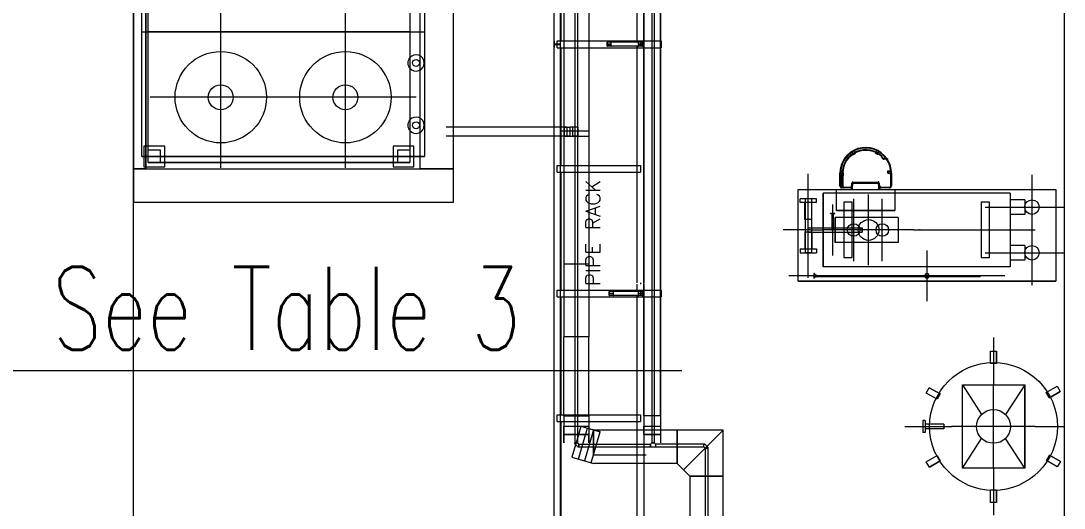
# Model space of a CAD drawing. Header units: inches. Extents: x -1128 to 651, y 96 to 845.
# Drawn here: x -1046.67 to -1024, y 680.05 to 690.64 of the extents above; entities that cross this region are included whole.
import ezdxf
from ezdxf.enums import TextEntityAlignment as Align

# ---------------------------------------------------------------- set-up
doc = ezdxf.new("R2010")
doc.units = ezdxf.units.IN
doc.header["$MEASUREMENT"] = 0
for name, color, linetype in [('Cable Tray', 7, 'Continuous'), ('Cable Trench', 2, 'Continuous'), ('Default', 7, 'Continuous'), ('EQUIPMENT LAYOUT-EMBED 1_DWG$0$Default', 7, 'Continuous'), ('EQUIPMENT LAYOUT-EMBED 1_DWG$0$DwgTemplate', 7, 'Continuous'), ('Layer 1', 7, 'Continuous')]:
    doc.layers.add(name, color=color, linetype=linetype)
doc.layers.add('Cables', color=7, linetype='Continuous', lineweight=0)
doc.layers.add('Layout', color=6, linetype='Continuous', lineweight=18)
doc.styles.add('HZTXT', font='txt_qlt.shx', dxfattribs={"width": 0.7, "bigfont": 'hztxt.shx'})
doc.styles.add('txt.shx', font='')
doc.styles.get('txt.shx').set_extended_font_data('txt.shx')

# ---------------------------------------------------------------- blocks, each defined once
blk = doc.blocks.new('A$C55974CAD')
at = {"layer": 'Default', "color": 7, "lineweight": 0}
for p in [(8.43, 3.473), (3.7, 2.706)]:
    blk.add_point(p, dxfattribs=at)
at = {"layer": 'EQUIPMENT LAYOUT-EMBED 1_DWG$0$Default', "color": 7, "lineweight": 0}
for p, q in [((7.881, 6.357), (7.881, 6.235)), ((7.973, 6.357), (7.881, 6.357)), ((7.973, 6.357), (7.973, 6.235)), ((9.088, 5.963), (9.088, 6.357)), ((9.088, 6.357), (9.181, 6.357)), ((9.181, 5.963), (9.181, 6.357)), ((7.881, 6.085), (7.881, 5.963)), ((8.381, 6.244), (7.973, 6.244)), ((7.973, 6.235), (7.973, 6.16)), ((7.973, 6.16), (7.973, 6.085)), ((7.973, 6.085), (7.973, 5.963)), ((8.38, 6.076), (7.973, 6.076)), ((8.381, 6.076), (8.38, 6.076)), ((8.381, 6.244), (8.381, 6.235)), ((8.381, 6.235), (8.381, 6.16)), ((8.381, 6.16), (8.381, 6.076)), ((8.681, 6.076), (8.681, 6.244)), ((8.681, 6.244), (9.088, 6.244)), ((8.681, 6.076), (9.088, 6.076)), ((7.379, 6.023), (7.271, 6.023)), ((7.271, 6.011), (7.271, 6.023)), ((7.379, 6.011), (7.271, 6.011)), ((7.308, 5.963), (7.308, 6.011)), ((7.342, 5.963), (7.308, 5.963)), ((7.342, 5.963), (7.342, 6.011)), ((7.379, 6.011), (7.379, 6.023)), ((7.973, 5.963), (7.881, 5.963)), ((9.088, 5.963), (9.181, 5.963)), ((8.453, 5.553), (8.453, 5.587)), ((8.453, 5.587), (8.816, 5.587)), ((8.453, 5.553), (8.816, 5.553)), ((8.816, 5.516), (8.816, 5.624)), ((8.816, 5.624), (8.828, 5.624)), ((8.828, 5.516), (8.828, 5.624)), ((8.816, 5.516), (8.828, 5.516)), ((3.7, 3.4), (3.554, 3.4)), ((3.554, 3.348), (3.554, 3.4)), ((3.7, 3.348), (3.554, 3.348)), ((3.643, 3.237), (3.643, 3.348)), ((3.846, 3.4), (3.7, 3.4)), ((3.846, 3.348), (3.7, 3.348)), ((3.757, 3.237), (3.757, 3.348)), ((3.846, 3.348), (3.846, 3.4)), ((3.643, 2.9), (3.643, 3.237)), ((3.757, 2.9), (3.757, 3.237)), ((3.7, 2.9), (3.643, 2.9)), ((3.757, 2.9), (3.7, 2.9))]:
    blk.add_line(p, q, dxfattribs=at)
for centre, start, end in [((10.95, 15.6), 130.359, 270), ((10.95, 15.6), 49.641, 130.359), ((10.95, 15.6), 270, 49.641), ((12.45, 15.6), 130.359, 270), ((12.45, 15.6), 49.641, 130.359), ((12.45, 15.6), 270, 49.641)]:
    blk.add_arc(centre, 0.197, start, end, dxfattribs=at)
at = {"layer": 'EQUIPMENT LAYOUT-EMBED 1_DWG$0$DwgTemplate', "color": 7, "lineweight": 0}
for p, q in [((0, 22.4), (61, 22.4)), ((9.95, 22.15), (9.95, 22.1)), ((9.95, 22.15), (9.95, 22.1)), ((10.45, 22.15), (9.95, 22.15)), ((10.45, 22.15), (9.95, 22.15)), ((16.2, 22.1), (10.2, 22.1)), ((10.2, 22.1), (16.2, 22.1)), ((10.45, 21.65), (10.45, 22.15)), ((10.45, 21.65), (10.45, 22.15)), ((10.2, 15.75), (10.2, 22.05)), ((10.2, 22.05), (10.2, 15.75)), ((10.35, 21.75), (10.35, 22.05)), ((10.35, 21.75), (10.35, 22.05)), ((10.05, 21.75), (10.35, 21.75)), ((10.05, 21.75), (10.35, 21.75)), ((10.05, 21.65), (10.45, 21.65)), ((10.05, 21.65), (10.45, 21.65)), ((10.45, 16.15), (10.05, 16.15)), ((10.45, 16.15), (10.05, 16.15)), ((10.45, 15.65), (10.45, 16.15)), ((10.45, 15.65), (10.45, 16.15)), ((10.35, 16.05), (10.05, 16.05)), ((10.35, 16.05), (10.05, 16.05)), ((10.35, 15.75), (10.35, 16.05)), ((10.35, 15.75), (10.35, 16.05)), ((10.2, 15.65), (10.45, 15.65)), ((10.2, 15.65), (10.45, 15.65)), ((10.2, 15.5), (16.2, 15.5)), ((10.2, 15.5), (16.2, 15.5)), ((7.973, 6.235), (7.973, 6.16)), ((7.973, 6.16), (7.973, 6.085)), ((8.38, 6.16), (8.48, 6.16)), ((8.38, 6.16), (8.48, 6.16)), ((8.38, 6.16), (8.38, 6.085)), ((8.48, 6.085), (8.38, 6.085)), ((8.381, 6.076), (8.38, 6.076)), ((8.381, 6.235), (8.381, 6.16)), ((8.381, 6.16), (8.381, 6.076)), ((8.48, 6.16), (8.48, 6.085)), ((9.181, 6.235), (8.681, 6.235)), ((9.181, 6.085), (8.681, 6.085)), ((7.312, 6.023), (7.312, 5.963)), ((7.337, 6.023), (7.337, 5.963)), ((8.38, 5.8), (8.38, 4.86)), ((8.48, 5.8), (8.48, 4.86)), ((8.455, 5.585), (8.43, 5.585)), ((8.43, 5.555), (8.455, 5.555)), ((8.453, 5.553), (8.453, 5.587)), ((8.453, 5.587), (8.816, 5.587)), ((8.453, 5.553), (8.816, 5.553)), ((8.455, 5.585), (8.455, 5.555)), ((8.455, 5.585), (8.455, 5.555)), ((8.816, 5.516), (8.816, 5.624)), ((8.816, 5.624), (8.828, 5.624)), ((8.828, 5.516), (8.828, 5.624)), ((7.765, 5.3), (7.765, 5.1)), ((7.765, 5.3), (7.765, 5.1)), ((9.095, 5.3), (7.765, 5.3)), ((9.095, 5.3), (7.765, 5.3)), ((8.816, 5.516), (8.828, 5.516)), ((9.095, 5.1), (9.095, 5.3)), ((9.095, 5.1), (9.095, 5.3)), ((9.315, 4.078), (9.315, 5.478)), ((7.765, 5.1), (9.095, 5.1)), ((7.765, 5.1), (9.095, 5.1)), ((8.48, 4.86), (8.38, 4.86)), ((8.38, 4.86), (8.48, 4.86)), ((7.2, 3.405), (7.2, 3.452)), ((7.2, 3.452), (7.2, 3.405)), ((7.286, 3.319), (7.31, 3.342)), ((7.313, 3.292), (7.286, 3.319)), ((7.298, 3.33), (7.298, 3.33)), ((7.298, 3.33), (7.298, 3.33)), ((7.325, 3.303), (7.298, 3.33)), ((7.31, 3.342), (7.337, 3.315)), ((7.312, 3.356), (7.312, 3.251)), ((7.337, 3.356), (7.337, 3.251)), ((3.643, 2.9), (3.643, 3.237)), ((3.757, 2.9), (3.757, 3.237)), ((3.7, 2.9), (3.643, 2.9)), ((3.757, 2.9), (3.7, 2.9)), ((9.095, 2), (7.765, 2)), ((9.095, 2), (7.765, 2)), ((7.765, 2), (7.765, 1.8)), ((7.765, 2), (7.765, 1.8)), ((7.765, 1.8), (9.095, 1.8)), ((7.765, 1.8), (9.095, 1.8)), ((9.095, 1.8), (9.095, 2)), ((9.095, 1.8), (9.095, 2)), ((61, 0), (0, 0))]:
    blk.add_line(p, q, dxfattribs=at)
at = {"layer": 'EQUIPMENT LAYOUT-EMBED 1_DWG$0$DwgTemplate', "color": 5, "lineweight": 0}
for p, q in [((9.9, 22.4), (9.1, 22.4)), ((30.4, 22.4), (9.9, 22.4)), ((9.9, 22.1), (9.9, 22.4)), ((9.9, 22.1), (9.9, 22.4)), ((9.9, 22.4), (9.9, 14.7)), ((9.9, 22.4), (9.9, 14.7)), ((10.2, 22.1), (9.9, 22.1)), ((9.9, 22.1), (10.2, 22.1)), ((9.95, 22.1), (9.95, 21.65)), ((9.95, 22.1), (9.95, 21.65)), ((10.2, 22.2), (13.2, 22.2)), ((10.2, 22.2), (13.2, 22.2)), ((10.2, 22.05), (10.2, 22.2)), ((10.2, 22.2), (10.2, 22.05)), ((13.2, 22.2), (16.2, 22.2)), ((13.2, 22.2), (16.2, 22.2)), ((13.2, 22.2), (13.2, 22.05)), ((13.2, 22.2), (13.2, 22.05)), ((10.05, 15.75), (10.05, 22.05)), ((10.05, 22.05), (10.05, 15.75)), ((10.05, 22.05), (13.2, 22.05)), ((10.05, 22.05), (13.2, 22.05)), ((13.2, 15.75), (13.2, 22.05)), ((13.2, 22.05), (13.2, 15.75)), ((13.2, 22.05), (16.2, 22.05)), ((13.2, 22.05), (16.2, 22.05)), ((9.95, 21.65), (10.05, 21.65)), ((9.95, 21.65), (10.05, 21.65)), ((10.05, 16.15), (9.95, 16.15)), ((10.05, 16.15), (9.95, 16.15)), ((9.95, 16.15), (9.95, 15.65)), ((9.95, 16.15), (9.95, 15.65)), ((9.95, 15.65), (10.2, 15.65)), ((9.95, 15.65), (10.2, 15.65)), ((13.2, 15.75), (10.05, 15.75)), ((13.2, 15.75), (10.05, 15.75)), ((10.2, 15.4), (10.2, 15.75)), ((10.2, 15.75), (10.2, 15.4)), ((13.2, 15.75), (13.2, 15.4)), ((13.2, 15.75), (13.2, 15.4)), ((16.2, 15.75), (13.2, 15.75)), ((16.2, 15.75), (13.2, 15.75)), ((9.9, 15.5), (10.2, 15.5)), ((9.9, 15.5), (10.2, 15.5)), ((9.9, 14.7), (9.9, 15.5)), ((9.9, 14.7), (9.9, 15.5)), ((13.2, 15.4), (10.2, 15.4)), ((13.2, 15.4), (10.2, 15.4)), ((16.2, 15.4), (13.2, 15.4)), ((16.2, 15.4), (13.2, 15.4)), ((7.2, 6.4), (9.4, 6.4)), ((7.2, 6.4), (9.4, 6.4)), ((7.2, 3.452), (7.2, 6.4)), ((7.2, 6.4), (7.2, 3.452)), ((7.881, 6.357), (7.881, 6.235)), ((7.973, 6.357), (7.881, 6.357)), ((7.973, 6.357), (7.973, 6.235)), ((9.088, 5.963), (9.088, 6.357)), ((9.088, 6.357), (9.181, 6.357)), ((9.181, 5.963), (9.181, 6.357)), ((9.4, 6.4), (9.4, 5.478)), ((9.4, 6.4), (9.4, 5.478)), ((7.881, 6.16), (7.881, 6.235)), ((7.881, 6.235), (7.881, 6.16)), ((8.681, 6.235), (7.881, 6.235)), ((7.881, 6.085), (7.881, 6.16)), ((7.881, 6.16), (7.881, 6.085)), ((7.881, 6.085), (7.881, 5.963)), ((8.38, 6.085), (7.881, 6.085)), ((8.381, 6.244), (7.973, 6.244)), ((7.973, 6.085), (7.973, 5.963)), ((8.38, 6.076), (7.973, 6.076)), ((8.38, 6.085), (8.38, 5.8)), ((8.381, 6.244), (8.381, 6.235)), ((8.48, 6.085), (8.48, 5.8)), ((8.681, 6.085), (8.48, 6.085)), ((8.681, 6.076), (8.681, 6.244)), ((8.681, 6.244), (9.088, 6.244)), ((8.681, 6.076), (9.088, 6.076)), ((7.379, 6.023), (7.271, 6.023)), ((7.271, 6.011), (7.271, 6.023)), ((7.379, 6.011), (7.271, 6.011)), ((7.308, 5.963), (7.308, 6.011)), ((7.342, 5.963), (7.308, 5.963)), ((7.312, 6.025), (7.337, 6.025)), ((7.312, 6.025), (7.337, 6.025)), ((7.312, 6.025), (7.312, 6.023)), ((7.312, 5.963), (7.312, 3.356)), ((7.337, 6.025), (7.337, 6.023)), ((7.337, 5.963), (7.337, 3.356)), ((7.342, 5.963), (7.342, 6.011)), ((7.379, 6.011), (7.379, 6.023)), ((7.545, 5.8), (9.315, 5.8)), ((9.315, 5.8), (7.545, 5.8)), ((7.545, 1.3), (7.545, 5.8)), ((7.973, 5.963), (7.881, 5.963)), ((9.088, 5.963), (9.181, 5.963)), ((9.315, 5.478), (9.315, 5.8)), ((8.13, 5.515), (8.73, 5.515)), ((8.73, 5.515), (8.13, 5.515)), ((8.13, 3.995), (8.13, 5.515)), ((8.73, 3.995), (8.73, 5.515)), ((8.9, 5.478), (9.4, 5.478)), ((8.9, 5.478), (9.4, 5.478)), ((8.9, 4.078), (8.9, 5.478)), ((8.9, 5.478), (8.9, 4.078)), ((9.4, 5.478), (9.4, 4.078)), ((9.4, 5.478), (9.4, 4.078)), ((9.4, 4.078), (8.9, 4.078)), ((9.4, 4.078), (8.9, 4.078)), ((9.315, 1.3), (9.315, 4.078)), ((9.4, 4.078), (9.4, 0.2)), ((9.4, 4.078), (9.4, 0.2)), ((8.73, 3.995), (8.13, 3.995)), ((8.73, 3.995), (8.13, 3.995)), ((2.721, 3.245), (2.851, 3.32)), ((2.721, 3.245), (2.851, 3.32)), ((2.851, 3.32), (3.001, 3.06)), ((2.851, 3.32), (3.001, 3.06)), ((3.7, 3.4), (3.554, 3.4)), ((3.554, 3.348), (3.554, 3.4)), ((3.7, 3.348), (3.554, 3.348)), ((3.643, 3.237), (3.643, 3.348)), ((3.846, 3.4), (3.7, 3.4)), ((3.846, 3.348), (3.7, 3.348)), ((3.757, 3.237), (3.757, 3.348)), ((3.846, 3.348), (3.846, 3.4)), ((4.354, 3.059), (4.498, 3.322)), ((4.354, 3.059), (4.498, 3.322)), ((4.498, 3.322), (4.63, 3.251)), ((4.498, 3.322), (4.63, 3.251)), ((7.2, 0.2), (7.2, 3.405)), ((7.2, 3.405), (7.2, 0.2)), ((2.871, 2.985), (2.721, 3.245)), ((2.721, 3.245), (2.871, 2.985)), ((3.001, 3.06), (2.871, 2.985)), ((3.001, 3.06), (2.871, 2.985)), ((4.486, 2.987), (4.354, 3.059)), ((4.486, 2.987), (4.354, 3.059)), ((4.63, 3.251), (4.486, 2.987)), ((4.486, 2.987), (4.63, 3.251)), ((7.312, 3.251), (7.312, 2.025)), ((7.337, 3.251), (7.337, 2.025)), ((2.7, 2.45), (3.413, 1.987)), ((2.7, 0.95), (2.7, 2.45)), ((2.7, 0.95), (2.7, 2.45)), ((2.7, 2.45), (4.7, 2.45)), ((2.7, 2.45), (4.7, 2.45)), ((4.7, 2.45), (3.987, 1.987)), ((4.7, 2.45), (4.7, 0.95)), ((4.7, 2.45), (4.7, 0.95)), ((7.337, 2.025), (7.312, 2.025)), ((7.312, 2.025), (7.337, 2.025)), ((1.873, 1.775), (2.173, 1.775)), ((1.873, 1.775), (2.173, 1.775)), ((1.873, 1.625), (1.873, 1.775)), ((1.873, 1.625), (1.873, 1.775)), ((2.173, 1.775), (2.173, 1.625)), ((2.173, 1.775), (2.173, 1.625)), ((5.213, 1.625), (5.213, 1.775)), ((5.213, 1.625), (5.213, 1.775)), ((5.213, 1.775), (5.513, 1.775)), ((5.213, 1.775), (5.513, 1.775)), ((5.513, 1.775), (5.513, 1.625)), ((5.513, 1.775), (5.513, 1.625)), ((2.173, 1.625), (1.873, 1.625)), ((1.873, 1.625), (2.173, 1.625)), ((5.513, 1.625), (5.213, 1.625)), ((5.213, 1.625), (5.513, 1.625)), ((2.7, 0.95), (3.413, 1.413)), ((4.7, 0.95), (3.987, 1.413)), ((9.315, 1.3), (7.545, 1.3)), ((9.315, 1.3), (7.545, 1.3)), ((7.705, 0.95), (7.705, 1.3)), ((8.055, 0.95), (8.055, 1.3)), ((8.805, 0.95), (8.805, 1.3)), ((9.155, 0.95), (9.155, 1.3)), ((4.7, 0.95), (2.7, 0.95)), ((2.7, 0.95), (4.7, 0.95)), ((8.055, 0.95), (7.705, 0.95)), ((8.055, 0.95), (7.705, 0.95)), ((9.155, 0.95), (8.805, 0.95)), ((9.155, 0.95), (8.805, 0.95)), ((2.727, 0.165), (2.877, 0.425)), ((2.727, 0.165), (2.877, 0.425)), ((3.007, 0.35), (2.857, 0.09)), ((2.857, 0.09), (3.007, 0.35)), ((2.877, 0.425), (3.007, 0.35)), ((2.877, 0.425), (3.007, 0.35)), ((4.39, 0.355), (4.52, 0.43)), ((4.39, 0.355), (4.52, 0.43)), ((4.54, 0.095), (4.39, 0.355)), ((4.39, 0.355), (4.54, 0.095)), ((4.52, 0.43), (4.67, 0.17)), ((4.52, 0.43), (4.67, 0.17)), ((2.857, 0.09), (2.727, 0.165)), ((2.857, 0.09), (2.727, 0.165)), ((4.67, 0.17), (4.54, 0.095)), ((4.67, 0.17), (4.54, 0.095)), ((9.4, 0.2), (7.2, 0.2)), ((9.4, 0.2), (7.2, 0.2))]:
    blk.add_line(p, q, dxfattribs=at)
at = {"layer": 'EQUIPMENT LAYOUT-EMBED 1_DWG$0$DwgTemplate', "color": 54, "lineweight": 0}
for p, q in [((9.1, 22.4), (9.1, 14.7)), ((9.1, 14.7), (31.2, 14.7)), ((9.442, 5.296), (9.442, 5.35)), ((9.442, 5.146), (9.442, 5.296)), ((9.457, 5.35), (9.457, 5.332)), ((9.457, 5.296), (9.457, 5.146)), ((9.49, 5.398), (9.795, 5.398)), ((9.795, 5.383), (9.49, 5.383)), ((9.49, 5.345), (9.795, 5.345)), ((9.795, 5.329), (9.49, 5.329)), ((9.733, 5.328), (9.734, 5.329)), ((9.733, 5.328), (9.733, 5.313)), ((9.796, 5.328), (9.733, 5.328)), ((9.733, 5.313), (9.796, 5.313)), ((9.755, 5.345), (9.786, 5.367)), ((9.849, 5.367), (9.786, 5.367)), ((9.796, 5.328), (9.797, 5.329)), ((9.796, 5.313), (9.817, 5.329)), ((9.796, 5.313), (9.796, 5.328)), ((9.818, 5.344), (9.849, 5.367)), ((9.837, 5.343), (9.85, 5.352)), ((9.85, 5.352), (9.849, 5.367)), ((9.4, 5.113), (9.455, 5.113)), ((9.4, 5.098), (9.49, 5.098)), ((9.49, 5.113), (9.559, 5.113)), ((9.527, 5.098), (9.49, 5.098)), ((9.59, 5.098), (9.527, 5.098)), ((9.527, 5.098), (9.527, 5.083)), ((9.527, 5.083), (9.59, 5.083)), ((9.546, 4.473), (9.546, 5.083)), ((9.559, 5.113), (9.559, 5.098)), ((9.559, 5.103), (9.571, 5.103)), ((9.571, 5.098), (9.571, 5.103)), ((9.571, 4.473), (9.571, 5.083)), ((9.59, 5.083), (9.59, 5.098)), ((10.257, 5.081), (10.243, 5.074)), ((10.243, 5.074), (10.275, 5.019)), ((10.243, 5.073), (10.243, 5.073)), ((10.243, 5.073), (10.256, 5.052)), ((10.254, 5.08), (10.251, 5.078)), ((10.288, 5.026), (10.257, 5.081)), ((10.271, 5.086), (10.308, 5.099)), ((10.275, 5.019), (10.288, 5.026)), ((10.275, 5.019), (10.287, 5.023)), ((10.302, 5.031), (10.339, 5.044)), ((10.303, 5.028), (10.331, 5.038)), ((10.331, 5.038), (10.339, 5.042)), ((10.275, 5.019), (10.281, 5.022)), ((10.275, 5.019), (10.275, 5.019)), ((10.275, 4.537), (10.243, 4.482)), ((10.257, 4.475), (10.288, 4.53)), ((10.275, 4.537), (10.262, 4.514)), ((10.288, 4.53), (10.275, 4.537)), ((10.275, 4.537), (10.275, 4.537)), ((10.275, 4.537), (10.275, 4.537)), ((10.275, 4.537), (10.291, 4.532)), ((10.288, 4.53), (10.282, 4.533)), ((10.288, 4.53), (10.29, 4.529)), ((10.288, 4.53), (10.288, 4.53)), ((10.302, 4.525), (10.339, 4.513)), ((10.303, 4.528), (10.331, 4.518)), ((9.4, 4.458), (9.527, 4.458)), ((9.4, 4.442), (9.559, 4.442)), ((9.442, 4.206), (9.442, 4.409)), ((9.457, 4.409), (9.457, 4.206)), ((9.527, 4.473), (9.527, 4.458)), ((9.59, 4.473), (9.527, 4.473)), ((9.527, 4.458), (9.59, 4.458)), ((9.546, 4.453), (9.55, 4.453)), ((9.55, 4.453), (9.571, 4.453)), ((9.559, 4.442), (9.559, 4.453)), ((9.571, 4.453), (9.571, 4.458)), ((9.59, 4.458), (9.59, 4.473)), ((10.132, 4.254), (10.132, 4.329)), ((10.147, 4.329), (10.147, 4.254)), ((10.243, 4.482), (10.257, 4.475)), ((10.244, 4.482), (10.249, 4.479)), ((10.244, 4.482), (10.244, 4.482)), ((10.257, 4.475), (10.27, 4.498)), ((10.257, 4.475), (10.257, 4.475)), ((10.257, 4.475), (10.259, 4.474)), ((10.271, 4.47), (10.308, 4.457)), ((10.339, 4.514), (10.331, 4.518)), ((9.49, 4.173), (9.795, 4.173)), ((9.795, 4.158), (9.49, 4.158)), ((9.794, 4.243), (9.786, 4.204)), ((9.794, 4.227), (9.786, 4.189)), ((9.786, 4.204), (9.786, 4.189)), ((9.786, 4.189), (9.85, 4.188)), ((9.794, 4.243), (9.794, 4.243)), ((9.794, 4.243), (9.857, 4.243)), ((9.806, 4.243), (9.794, 4.243)), ((9.794, 4.238), (9.794, 4.243)), ((9.794, 4.241), (9.794, 4.227)), ((9.794, 4.227), (9.857, 4.227)), ((9.857, 4.227), (9.85, 4.188)), ((9.857, 4.243), (9.857, 4.227)), ((9.857, 4.227), (9.857, 4.229)), ((9.857, 4.227), (9.857, 4.227)), ((10.147, 4.254), (10.132, 4.254))]:
    blk.add_line(p, q, dxfattribs=at)
at = {"layer": 'EQUIPMENT LAYOUT-EMBED 1_DWG$0$DwgTemplate', "color": 1, "lineweight": 0}
for p, q in [((11.625, 18.6), (11.625, 22)), ((9.925, 20.3), (10.05, 20.3)), ((10.05, 20.3), (13.325, 20.3)), ((13, 20.3), (16.2, 20.3)), ((11.625, 15.6), (11.625, 19)), ((9.925, 17.3), (10.05, 17.3)), ((10.05, 17.3), (13.325, 17.3)), ((13, 17.3), (16.2, 17.3)), ((27.1, 12.283), (0.9, 12.283)), ((0.9, 12.276), (60.976, 12.276)), ((0.9, 12.124), (60.976, 12.124)), ((3.817, 12.117), (0.983, 12.117)), ((3.817, 12.2), (3.983, 12.2)), ((3.817, 12.2), (3.817, 10.2)), ((3.983, 12.2), (3.983, 10.2)), ((6.817, 12.117), (3.983, 12.117)), ((6.817, 12.2), (6.817, 9.7)), ((6.817, 12.2), (6.983, 12.2)), ((6.983, 12.2), (6.983, 9.7)), ((9.817, 12.117), (6.983, 12.117)), ((9.817, 12.2), (9.817, 10.2)), ((9.817, 12.2), (9.983, 12.2)), ((9.983, 12.2), (9.983, 10.2)), ((12.817, 12.117), (9.983, 12.117)), ((12.817, 12.2), (12.817, 9.7)), ((12.817, 12.2), (12.983, 12.2)), ((12.824, 12.276), (12.824, 12.269)), ((12.976, 12.276), (12.824, 12.276)), ((12.824, 12.269), (12.897, 12.269)), ((12.897, 12.131), (12.824, 12.131)), ((12.824, 12.131), (12.824, 12.124)), ((12.824, 12.124), (12.976, 12.124)), ((12.897, 12.269), (12.897, 12.131)), ((12.903, 12.131), (12.903, 12.269)), ((12.903, 12.269), (12.976, 12.269)), ((12.976, 12.131), (12.903, 12.131)), ((12.976, 12.269), (12.976, 12.276)), ((12.976, 12.124), (12.976, 12.131)), ((12.983, 12.2), (12.983, 9.7)), ((15.817, 12.117), (12.983, 12.117)), ((6.85, 10.95), (6.85, 10.942)), ((6.95, 10.95), (6.85, 10.95)), ((6.85, 10.15), (6.85, 10.95)), ((6.85, 10.95), (6.95, 10.95)), ((6.85, 10.942), (6.897, 10.942)), ((6.85, 10.858), (6.85, 10.85)), ((6.897, 10.858), (6.85, 10.858)), ((6.85, 10.85), (6.95, 10.85)), ((6.897, 10.942), (6.897, 10.858)), ((6.903, 10.858), (6.903, 10.942)), ((6.903, 10.942), (6.95, 10.942)), ((6.95, 10.858), (6.903, 10.858)), ((6.95, 10.942), (6.95, 10.95)), ((6.95, 10.15), (6.95, 10.95)), ((6.95, 10.85), (6.95, 10.858)), ((12.85, 10.15), (12.85, 11)), ((12.85, 11), (12.95, 11)), ((12.95, 11), (12.85, 11)), ((12.85, 11), (12.85, 10.992)), ((12.85, 10.992), (12.897, 10.992)), ((12.85, 10.908), (12.85, 10.9)), ((12.897, 10.908), (12.85, 10.908)), ((12.85, 10.9), (12.95, 10.9)), ((12.897, 10.992), (12.897, 10.908)), ((12.903, 10.992), (12.95, 10.992)), ((12.903, 10.908), (12.903, 10.992)), ((12.95, 10.908), (12.903, 10.908)), ((12.95, 10.15), (12.95, 11)), ((12.95, 10.992), (12.95, 11)), ((12.95, 10.9), (12.95, 10.908)), ((7.126, 10.117), (0.9, 10.117)), ((6.85, 10.283), (0.95, 10.283)), ((3.983, 10.2), (3.817, 10.2)), ((6.824, 10.276), (6.824, 10.269)), ((6.85, 10.276), (6.824, 10.276)), ((6.824, 10.269), (6.85, 10.269)), ((6.897, 10.131), (6.824, 10.131)), ((6.824, 10.131), (6.824, 10.124)), ((6.824, 10.124), (6.976, 10.124)), ((6.95, 10.25), (6.85, 10.25)), ((6.85, 10.25), (6.85, 10.242)), ((6.85, 10.242), (6.897, 10.242)), ((6.85, 10.158), (6.85, 10.15)), ((6.897, 10.158), (6.85, 10.158)), ((6.95, 10.15), (6.85, 10.15)), ((6.85, 10.15), (6.95, 10.15)), ((6.897, 10.242), (6.897, 10.158)), ((6.897, 10.15), (6.897, 10.131)), ((6.903, 10.158), (6.903, 10.242)), ((6.903, 10.242), (6.95, 10.242)), ((6.95, 10.158), (6.903, 10.158)), ((6.903, 10.131), (6.903, 10.15)), ((6.976, 10.131), (6.903, 10.131)), ((7.126, 10.283), (6.95, 10.283)), ((6.976, 10.276), (6.95, 10.276)), ((6.95, 10.269), (6.976, 10.269)), ((6.95, 10.242), (6.95, 10.25)), ((6.95, 10.15), (6.95, 10.158)), ((6.976, 10.269), (6.976, 10.276)), ((6.976, 10.124), (6.976, 10.131)), ((12.85, 10.283), (7.16, 10.283)), ((60.976, 10.117), (7.16, 10.117)), ((9.983, 10.2), (9.817, 10.2)), ((12.85, 10.276), (12.824, 10.276)), ((12.824, 10.276), (12.824, 10.269)), ((12.824, 10.269), (12.85, 10.269)), ((12.897, 10.131), (12.824, 10.131)), ((12.824, 10.131), (12.824, 10.124)), ((12.824, 10.124), (12.976, 10.124)), ((12.95, 10.25), (12.85, 10.25)), ((12.85, 10.25), (12.85, 10.242)), ((12.85, 10.242), (12.897, 10.242)), ((12.897, 10.158), (12.85, 10.158)), ((12.85, 10.158), (12.85, 10.15)), ((12.95, 10.15), (12.85, 10.15)), ((12.85, 10.15), (12.95, 10.15)), ((12.897, 10.242), (12.897, 10.158)), ((12.897, 10.15), (12.897, 10.131)), ((12.903, 10.158), (12.903, 10.242)), ((12.903, 10.242), (12.95, 10.242)), ((12.95, 10.158), (12.903, 10.158)), ((12.903, 10.131), (12.903, 10.15)), ((12.976, 10.131), (12.903, 10.131)), ((18.85, 10.283), (12.95, 10.283)), ((12.976, 10.276), (12.95, 10.276)), ((12.95, 10.269), (12.976, 10.269)), ((12.95, 10.242), (12.95, 10.25)), ((12.95, 10.15), (12.95, 10.158)), ((12.976, 10.269), (12.976, 10.276)), ((12.976, 10.124), (12.976, 10.131)), ((6.983, 9.7), (6.817, 9.7)), ((12.983, 9.7), (12.817, 9.7)), ((7.325, 6.025), (7.325, 6.625)), ((8.43, 6.235), (8.43, 6.76)), ((7.281, 6.16), (7.881, 6.16)), ((7.881, 6.16), (8.38, 6.16)), ((8.43, 6.115), (8.43, 6.235)), ((8.43, 6.115), (8.43, 5.815)), ((8.48, 6.16), (9.181, 6.16)), ((9.181, 6.16), (9.781, 6.16)), ((7.325, 3.916), (7.325, 6.025)), ((8.43, 5.558), (8.43, 5.815)), ((7.815, 5.57), (9.045, 5.57)), ((8.43, 3.858), (8.43, 5.558)), ((7.68, 5.065), (8.18, 5.065)), ((8.18, 5.065), (8.68, 5.065)), ((8.68, 5.065), (9.18, 5.065)), ((7.58, 4.708), (9.28, 4.708)), ((7.68, 4.378), (8.18, 4.378)), ((8.18, 4.378), (8.68, 4.378)), ((8.68, 4.378), (9.18, 4.378)), ((3.7, 3.838), (3.7, 2.706)), ((7.325, 3.916), (7.325, 3.357)), ((8.43, 3.628), (8.43, 3.858)), ((8.43, 3.628), (8.43, 3.395)), ((7.271, 3.303), (6.712, 3.303)), ((7.379, 3.303), (7.271, 3.303)), ((7.325, 3.357), (7.325, 3.25)), ((7.673, 3.303), (7.379, 3.303)), ((7.937, 3.303), (7.673, 3.303)), ((8.43, 3.395), (8.43, 1.3)), ((7.325, 3.25), (7.325, 2.691)), ((3.7, 0.694), (3.7, 2.706)), ((7.325, 2.025), (7.325, 2.691)), ((7.325, 1.425), (7.325, 2.025)), ((7.88, 1.9), (7.88, 1.55)), ((8.98, 1.9), (8.98, 1.55)), ((2.694, 1.7), (1.562, 1.7)), ((2.694, 1.7), (4.706, 1.7)), ((5.838, 1.7), (4.706, 1.7)), ((7.88, 1.55), (7.88, 0)), ((8.98, 1.55), (8.98, 0)), ((8.43, 1.3), (8.43, 0.7)), ((8.655, 0.775), (7.105, 0.775)), ((9.755, 0.775), (8.655, 0.775)), ((3.7, 0.694), (3.7, 0))]:
    blk.add_line(p, q, dxfattribs=at)
at = {"layer": 'EQUIPMENT LAYOUT-EMBED 1_DWG$0$DwgTemplate', "color": 9, "lineweight": 0}
for p, q in [((6.95, 10.2), (6.85, 10.2)), ((7.16, 10.2), (7.126, 10.2)), ((12.95, 10.2), (12.85, 10.2))]:
    blk.add_line(p, q, dxfattribs=at)
at = {"layer": 'EQUIPMENT LAYOUT-EMBED 1_DWG$0$DwgTemplate', "color": 7, "lineweight": 0}
for centre, radius in [((11.625, 20.3), 1.1), ((11.625, 20.3), 1.1), ((11.625, 20.3), 0.3), ((11.625, 20.3), 0.3), ((11.625, 17.3), 1.1), ((11.625, 17.3), 1.1), ((11.625, 17.3), 0.3), ((11.625, 17.3), 0.3), ((10.95, 15.6), 0.0841), ((12.45, 15.6), 0.0841), ((8.43, 5.57), 0.015), ((8.43, 5.57), 0.015), ((8.43, 5.065), 0.15), ((8.43, 5.065), 0.15), ((8.43, 4.378), 0.15), ((8.43, 4.378), 0.15), ((7.325, 3.303), 0.0125), ((7.325, 3.303), 0.0125)]:
    blk.add_circle(centre, radius, dxfattribs=at)
at = {"layer": 'EQUIPMENT LAYOUT-EMBED 1_DWG$0$DwgTemplate', "color": 5, "lineweight": 0}
for centre, radius in [((8.43, 4.708), 0.25), ((8.43, 4.708), 0.25), ((3.7, 1.7), 1.538), ((3.7, 1.7), 1.538), ((3.7, 1.7), 0.406), ((3.7, 1.7), 0.406), ((7.88, 0.775), 0.175), ((7.88, 0.775), 0.175), ((8.98, 0.775), 0.175), ((8.98, 0.775), 0.175)]:
    blk.add_circle(centre, radius, dxfattribs=at)
for centre, start, end in [((10.95, 15.6), 130.359, 270), ((10.95, 15.6), 270, 49.641), ((12.45, 15.6), 130.359, 270), ((12.45, 15.6), 270, 49.641)]:
    blk.add_arc(centre, 0.197, start, end, dxfattribs=at)
at = {"layer": 'EQUIPMENT LAYOUT-EMBED 1_DWG$0$DwgTemplate', "color": 7, "lineweight": 0}
for centre, radius, start, end in [((10.95, 15.6), 0.197, 49.641, 130.359), ((12.45, 15.6), 0.197, 49.641, 130.359), ((7.325, 3.303), 0.054, 153.0238, 270), ((7.325, 3.303), 0.054, 116.9762, 153.0238), ((7.325, 3.303), 0.054, 270, 116.9762), ((7.325, 3.303), 0.0167, 45, 225), ((7.325, 3.303), 0.0167, 225, 45), ((7.325, 3.303), 0.0167, 225, 270), ((7.325, 3.303), 0.0167, 270, 45)]:
    blk.add_arc(centre, radius, start, end, dxfattribs=at)
at = {"layer": 'EQUIPMENT LAYOUT-EMBED 1_DWG$0$DwgTemplate', "color": 54, "lineweight": 0}
for centre, radius, start, end in [((9.49, 5.35), 0.0483, 90, 180), ((9.49, 5.296), 0.0483, 90, 180), ((9.49, 5.35), 0.033, 90, 180), ((9.49, 5.296), 0.033, 90, 180), ((9.795, 4.778), 0.62, 304.6405, 90), ((9.795, 4.778), 0.605, 27.4964, 90), ((9.795, 4.778), 0.567, 315, 90), ((9.79, 4.773), 0.556, 316.7979, 89.514), ((9.49, 5.146), 0.0483, 180, 270), ((9.49, 5.146), 0.033, 180, 270), ((9.795, 4.778), 0.605, 334.0005, 26.0057), ((9.49, 4.409), 0.0483, 136.8264, 180), ((9.49, 4.409), 0.033, 90, 180), ((9.795, 4.778), 0.605, 270, 303.8864), ((10.196, 4.329), 0.0635, 90, 180), ((9.795, 4.778), 0.605, 305.6442, 332.85), ((10.196, 4.329), 0.0483, 90, 180), ((9.49, 4.206), 0.0483, 180, 270), ((9.49, 4.206), 0.033, 180, 270), ((9.795, 4.778), 0.62, 270, 302.9456)]:
    blk.add_arc(centre, radius, start, end, dxfattribs=at)
at = {"layer": 'Default', "color": 7, "lineweight": 0, "style": 'txt.shx'}
blk.add_text('PIPE RACK', height=0.35, dxfattribs=at).set_placement((7.083, 11.516), align=Align.TOP_LEFT)

msp = doc.modelspace()

# ---------------------------------------------------------------- linework, layer by layer
at = {"layer": 'Cable Tray', "color": 3, "linetype": 'Continuous', "lineweight": 5}
for p, q in [((-1034.869, 699.075), (-1034.869, 688.124)), ((-1034.869, 699.075), (-1034.869, 688.124)), ((-1034.327, 699.075), (-1034.327, 688.124)), ((-1034.327, 699.075), (-1034.327, 688.124)), ((-1034.869, 688.124), (-1034.869, 685.352)), ((-1034.327, 688.124), (-1034.869, 688.124)), ((-1034.869, 688.124), (-1034.869, 685.352)), ((-1034.327, 688.124), (-1034.327, 685.352)), ((-1034.327, 688.124), (-1034.327, 685.352)), ((-1034.869, 685.352), (-1034.869, 683.773)), ((-1034.612, 685.352), (-1034.869, 685.352)), ((-1034.869, 685.352), (-1034.869, 683.773)), ((-1034.59, 685.352), (-1034.612, 685.352)), ((-1034.584, 685.352), (-1034.59, 685.352)), ((-1034.56, 685.352), (-1034.584, 685.352)), ((-1034.327, 685.352), (-1034.56, 685.352)), ((-1034.327, 685.352), (-1034.327, 683.773)), ((-1034.327, 685.352), (-1034.327, 683.773)), ((-1034.869, 682.058), (-1034.869, 683.773)), ((-1034.612, 683.773), (-1034.869, 683.773)), ((-1034.869, 682.058), (-1034.869, 683.773)), ((-1034.554, 683.773), (-1034.612, 683.773)), ((-1034.327, 683.773), (-1034.554, 683.773)), ((-1034.327, 682.058), (-1034.327, 683.773)), ((-1034.327, 682.058), (-1034.327, 683.773)), ((-1034.869, 682.058), (-1034.869, 681.832)), ((-1034.869, 682.058), (-1034.869, 681.832)), ((-1034.869, 682.058), (-1034.327, 682.058)), ((-1034.327, 682.058), (-1034.869, 682.058)), ((-1034.327, 682.058), (-1034.869, 682.058)), ((-1034.327, 682.058), (-1034.327, 681.832)), ((-1034.327, 682.058), (-1034.327, 681.832)), ((-1033.134, 682.058), (-1033.134, 681.832)), ((-1033.134, 682.058), (-1033.134, 681.832)), ((-1032.773, 682.058), (-1032.773, 681.832)), ((-1034.869, 681.832), (-1034.327, 681.832)), ((-1034.869, 681.652), (-1034.869, 681.832)), ((-1034.869, 681.832), (-1034.869, 681.795)), ((-1034.869, 681.795), (-1034.869, 681.471)), ((-1034.327, 681.832), (-1034.327, 681.652)), ((-1034.327, 681.832), (-1034.327, 681.795)), ((-1034.327, 681.795), (-1034.327, 681.471)), ((-1033.134, 681.832), (-1032.773, 681.832)), ((-1033.134, 681.652), (-1033.134, 681.832)), ((-1033.134, 681.795), (-1033.134, 681.471)), ((-1032.773, 681.795), (-1032.773, 681.471)), ((-1034.869, 681.471), (-1034.869, 681.652)), ((-1034.869, 681.652), (-1034.327, 681.652)), ((-1034.869, 681.471), (-1034.869, 681.652)), ((-1034.869, 681.652), (-1034.327, 681.652)), ((-1034.327, 681.652), (-1034.869, 681.652)), ((-1034.869, 681.471), (-1034.869, 681.652)), ((-1034.869, 681.471), (-1034.869, 681.652)), ((-1034.869, 681.652), (-1034.327, 681.652)), ((-1034.869, 681.471), (-1034.869, 681.652)), ((-1034.869, 681.652), (-1034.327, 681.652)), ((-1034.327, 681.652), (-1034.327, 681.471)), ((-1034.327, 681.652), (-1034.327, 681.471)), ((-1034.327, 681.471), (-1034.327, 681.652)), ((-1034.327, 681.652), (-1034.327, 681.471)), ((-1034.327, 681.652), (-1034.327, 681.471)), ((-1033.134, 681.652), (-1032.773, 681.652)), ((-1033.134, 681.652), (-1032.773, 681.652)), ((-1032.773, 681.652), (-1033.134, 681.652)), ((-1033.134, 681.652), (-1032.773, 681.652)), ((-1033.134, 681.652), (-1032.773, 681.652)), ((-1033.085, 681.203), (-1034.23, 681.203))]:
    msp.add_line(p, q, dxfattribs=at)
at = {"layer": 'Cable Tray', "color": 3, "lineweight": 5}
msp.add_line((-1032.773, 681.832), (-1032.773, 681.795), dxfattribs=at)
at = {"layer": 'Cable Tray', "color": 3, "linetype": 'Continuous', "lineweight": 5}
msp.add_lwpolyline([(-1032.773, 682.058), (-1032.773, 694.774), (-1032.773, 682.058), (-1033.134, 682.058), (-1033.134, 694.774), (-1033, 694.774), (-1032.957, 694.774), (-1032.907, 694.774), (-1032.773, 694.774)], dxfattribs=at)
at = {"layer": 'Cable Trench', "linetype": 'Continuous', "lineweight": 13}
for p, q in [((-1034.5, 681.835), (-1034.556, 681.644)), ((-1034.5, 681.835), (-1034.226, 681.755)), ((-1034.226, 681.755), (-1034.423, 681.079)), ((-1034.399, 681.644), (-1034.356, 681.793)), ((-1034.356, 681.793), (-1034.233, 681.757)), ((-1034.279, 681.037), (-1034.082, 681.713)), ((-1032.411, 681.745), (-1034.23, 681.745)), ((-1034.23, 681.745), (-1034.23, 681.203)), ((-1034.082, 681.713), (-1034.226, 681.755)), ((-1033.085, 681.745), (-1034.209, 681.745)), ((-1034.208, 681.75), (-1034.082, 681.713)), ((-1032.411, 681.745), (-1032.994, 681.745)), ((-1032.411, 681.745), (-1032.411, 681.022)), ((-1031.413, 681.745), (-1032.411, 681.745)), ((-1031.413, 681.745), (-1032.411, 681.745)), ((-1032.411, 681.022), (-1032.411, 681.745)), ((-1032.411, 681.745), (-1032.411, 681.022)), ((-1032.411, 681.022), (-1032.411, 681.745)), ((-1032.273, 680.885), (-1031.413, 681.745)), ((-1031.413, 681.745), (-1032.273, 680.885)), ((-1031.413, 680.927), (-1031.413, 681.745)), ((-1031.413, 680.927), (-1031.413, 681.745)), ((-1034.556, 681.644), (-1034.697, 681.159)), ((-1034.553, 681.117), (-1034.399, 681.644)), ((-1034.23, 681.203), (-1034.23, 681.676)), ((-1034.697, 681.159), (-1034.374, 681.065)), ((-1034.374, 681.065), (-1034.23, 681.022)), ((-1032.411, 681.022), (-1034.23, 681.022)), ((-1032.273, 680.885), (-1032.411, 681.022)), ((-1032.273, 680.885), (-1032.411, 681.022)), ((-1032.136, 680.747), (-1032.273, 680.885)), ((-1031.413, 679.575), (-1031.413, 680.927)), ((-1031.413, 680.747), (-1032.136, 680.747)), ((-1032.136, 680.747), (-1031.413, 680.747)), ((-1032.136, 680.747), (-1032.136, 678.672)), ((-1032.136, 680.747), (-1031.413, 680.747)), ((-1031.413, 680.747), (-1032.136, 680.747))]:
    msp.add_line(p, q, dxfattribs=at)
at = {"layer": 'Cables', "color": 0, "lineweight": 0}
for p, q in [((-1034.574, 733.694), (-1034.574, 681.471)), ((-1032.962, 733.694), (-1032.962, 681.471)), ((-1032.906, 733.694), (-1032.906, 681.471)), ((-1034.631, 707.57), (-1034.631, 681.471)), ((-1032.991, 681.386), (-1032.877, 681.386)), ((-1031.829, 681.443), (-1032.877, 681.443)), ((-1032.877, 681.386), (-1031.829, 681.386))]:
    msp.add_line(p, q, dxfattribs=at)
at = {"layer": 'Cables', "color": 0, "linetype": 'Continuous', "lineweight": 0}
for p, q in [((-1034.574, 681.471), (-1034.631, 681.471)), ((-1032.991, 681.443), (-1032.991, 681.386)), ((-1032.906, 681.471), (-1032.962, 681.471)), ((-1031.801, 681.357), (-1031.744, 681.357))]:
    msp.add_line(p, q, dxfattribs=at)
for points in [[(-1034.631, 681.471), (-1034.631, 681.448), (-1034.569, 681.386), (-1034.546, 681.386), (-1034.569, 681.386), (-1034.631, 681.448)], [(-1031.744, 681.357), (-1031.744, 681.381), (-1031.805, 681.443), (-1031.829, 681.443), (-1031.805, 681.443), (-1031.744, 681.381)]]:
    msp.add_lwpolyline(points, close=True, dxfattribs=at)
for points in [[(-1034.546, 681.443), (-1034.574, 681.471), (-1034.546, 681.443), (-1034.546, 681.386)], [(-1032.962, 681.471), (-1032.991, 681.443), (-1032.962, 681.471), (-1032.906, 681.471)], [(-1032.877, 681.443), (-1032.906, 681.471), (-1032.877, 681.443), (-1032.877, 681.386)], [(-1031.829, 681.386), (-1031.801, 681.357), (-1031.829, 681.386), (-1031.829, 681.443)]]:
    msp.add_lwpolyline(points, dxfattribs=at)
at = {"layer": 'Cables', "color": 0, "lineweight": 0}
for points in [[(-1034.546, 681.386), (-1032.991, 681.386)], [(-1031.798, 681.357), (-1031.798, 679.062)], [(-1031.742, 681.357), (-1031.742, 679.062)]]:
    msp.add_lwpolyline(points, dxfattribs=at)
for points, knots in [([(-1034.546, 681.443), (-1034.546, 681.443), (-1034.546, 681.386), (-1034.546, 681.386), (-1034.546, 681.386), (-1034.546, 681.443), (-1034.546, 681.443), (-1034.546, 681.443), (-1032.991, 681.443), (-1032.991, 681.443)], [0, 0, 0, 0, 1, 1, 1, 2, 2, 2, 3, 3, 3, 3]), ([(-1032.991, 681.443), (-1032.991, 681.443), (-1032.991, 681.386), (-1032.991, 681.386), (-1032.991, 681.386), (-1032.991, 681.443), (-1032.991, 681.443)], [0, 0, 0, 0, 1, 1, 1, 2, 2, 2, 2]), ([(-1032.991, 681.443), (-1032.991, 681.443), (-1032.991, 681.386), (-1032.991, 681.386), (-1032.991, 681.386), (-1032.991, 681.443), (-1032.991, 681.443)], [0, 0, 0, 0, 1, 1, 1, 2, 2, 2, 2]), ([(-1032.906, 681.471), (-1032.906, 681.471), (-1032.962, 681.471), (-1032.962, 681.471), (-1032.962, 681.471), (-1032.906, 681.471), (-1032.906, 681.471)], [0, 0, 0, 0, 1, 1, 1, 2, 2, 2, 2]), ([(-1032.906, 681.471), (-1032.906, 681.471), (-1032.962, 681.471), (-1032.962, 681.471), (-1032.962, 681.471), (-1032.906, 681.471), (-1032.906, 681.471)], [0, 0, 0, 0, 1, 1, 1, 2, 2, 2, 2]), ([(-1031.801, 681.357), (-1031.801, 681.357), (-1031.744, 681.357), (-1031.744, 681.357), (-1031.744, 681.357), (-1031.801, 681.357), (-1031.801, 681.357)], [0, 0, 0, 0, 1, 1, 1, 2, 2, 2, 2]), ([(-1031.801, 681.357), (-1031.801, 681.357), (-1031.744, 681.357), (-1031.744, 681.357), (-1031.744, 681.357), (-1031.801, 681.357), (-1031.801, 681.357)], [0, 0, 0, 0, 1, 1, 1, 2, 2, 2, 2])]:
    msp.add_open_spline(points, degree=3, knots=knots, dxfattribs=at)
at = {"layer": 'Layer 1', "color": 0, "lineweight": 5}
for points in [[(-1047.362, 708.074), (-1047.362, 683.044), (-1032.31, 683.044)], [(-1034.57, 688.332), (-1034.57, 688.16)]]:
    msp.add_lwpolyline(points, dxfattribs=at)
at = {"layer": 'Layer 1', "color": 1, "lineweight": 5}
for points in [[(-1034.799, 688.131), (-1034.799, 688.332), (-1037.43, 688.332)], [(-1034.799, 688.332), (-1037.43, 688.332)], [(-1034.799, 688.131), (-1034.799, 688.332), (-1037.43, 688.332)], [(-1034.799, 688.332), (-1037.43, 688.332)], [(-1034.57, 688.332), (-1034.742, 688.332), (-1034.742, 688.131), (-1034.856, 688.131)], [(-1034.856, 688.131), (-1034.856, 688.332), (-1034.742, 688.332)], [(-1034.57, 688.332), (-1034.742, 688.332), (-1034.742, 688.131), (-1034.856, 688.131)], [(-1034.856, 688.131), (-1034.856, 688.332), (-1034.742, 688.332)], [(-1034.57, 688.332), (-1034.685, 688.332), (-1034.685, 688.131)], [(-1034.57, 688.332), (-1034.685, 688.332), (-1034.685, 688.131)], [(-1034.57, 688.332), (-1034.57, 688.131)], [(-1034.57, 688.332), (-1034.57, 688.131)], [(-1034.799, 688.131), (-1037.43, 688.131)], [(-1034.799, 688.131), (-1037.43, 688.131)], [(-1034.799, 688.131), (-1037.43, 688.131)], [(-1034.799, 688.131), (-1037.43, 688.131)], [(-1034.341, 688.246), (-1034.913, 688.246)], [(-1034.341, 688.246), (-1034.913, 688.246)], [(-1034.856, 688.131), (-1034.685, 688.131)], [(-1034.856, 688.131), (-1034.685, 688.131)], [(-1034.742, 688.131), (-1034.57, 688.131)], [(-1034.742, 688.131), (-1034.57, 688.131)], [(-1034.57, 688.131), (-1034.685, 688.131)], [(-1034.57, 688.131), (-1034.685, 688.131)]]:
    msp.add_lwpolyline(points, dxfattribs=at)
at = {"layer": 'Layer 1', "color": 0, "lineweight": 5}
msp.add_open_spline([(-1034.574, 681.471), (-1034.574, 681.471), (-1034.631, 681.471), (-1034.631, 681.471), (-1034.631, 681.471), (-1034.574, 681.471), (-1034.574, 681.471)], degree=3, knots=[0, 0, 0, 0, 1, 1, 1, 2, 2, 2, 2], dxfattribs=at)
msp.add_open_spline([(-1034.574, 681.471), (-1034.574, 681.471), (-1034.631, 681.471), (-1034.631, 681.471), (-1034.631, 681.471), (-1034.574, 681.471), (-1034.574, 681.471)], degree=3, knots=[0, 0, 0, 0, 1, 1, 1, 2, 2, 2, 2], dxfattribs=at)

# ---------------------------------------------------------------- block references
at = {"layer": 'Layout', "xscale": 0.9025, "yscale": 0.9025, "zscale": 0.9025, "rotation": 90}
msp.add_blockref('A$C55974CAD', (-1024.003, 678.489), dxfattribs=at)

# ---------------------------------------------------------------- texts
at = {"color": 0, "style": 'HZTXT', "width": 0.7}
msp.add_text('See Table 3', height=1.805, dxfattribs=at).set_placement((-1040.894, 683.493), align=Align.CENTER)

doc.saveas('drawing.dxf')
